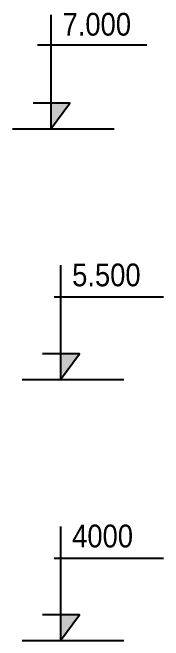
# Model space of a CAD drawing. Header units: inches. Extents: x -246336 to 136055, y -106871 to 69513.
# Drawn here: x -157099 to -156245, y 12287 to 15841 of the extents above; entities that cross this region are included whole.
import ezdxf

# ---------------------------------------------------------------- set-up
doc = ezdxf.new("R2010")
doc.units = ezdxf.units.IN
doc.header["$MEASUREMENT"] = 0
doc.layers.add('XA-TT1', color=7, linetype='Continuous')
doc.styles.add('CH3', font='TVROMAND.shx', dxfattribs={"width": 0.9, "height": 2.5})

msp = doc.modelspace()

# ---------------------------------------------------------------- linework, layer by layer
at = {"layer": 'XA-TT1'}
for p, q in [((-156957.454, 15657.732), (-156338.46, 15657.732)), ((-157098.938, 15183.971), (-156524.158, 15183.971)), ((-156864.002, 14231.575), (-156245.008, 14231.575)), ((-157044.701, 13765.069), (-156469.921, 13765.069)), ((-156864.002, 12753.471), (-156245.008, 12753.471)), ((-157044.701, 12286.965), (-156469.921, 12286.965))]:
    msp.add_line(p, q, dxfattribs=at)
at = {"layer": 'XA-TT1', "flags": 128}
for points in [[(-156881.869, 15829.348), (-156881.869, 15183.971), (-156775.195, 15328.315), (-156983.21, 15328.315)], [(-156827.633, 14410.446), (-156827.633, 13765.069), (-156720.958, 13909.413), (-156928.973, 13909.413)], [(-156827.633, 12932.342), (-156827.633, 12286.965), (-156720.958, 12431.309), (-156928.973, 12431.309)]]:
    msp.add_lwpolyline(points, dxfattribs=at)
at = {"layer": 'XA-TT1'}
for points in [[(-156881.869, 15183.971), (-156775.195, 15328.315), (-156881.869, 15328.315)], [(-156720.958, 13909.413), (-156827.633, 13765.069), (-156827.633, 13909.413)], [(-156720.958, 12431.309), (-156827.633, 12286.965), (-156827.633, 12431.309)]]:
    msp.add_solid(points, dxfattribs=at)

# ---------------------------------------------------------------- texts
at = {"layer": 'XA-TT1', "style": 'CH3', "width": 0.9}
for s, p in [('7.000', (-156815.97, 15710.753)), ('5.500', (-156761.733, 14291.85)), ('4000', (-156761.733, 12813.746))]:
    msp.add_text(s, height=128.7, dxfattribs=at).set_placement(p)

doc.saveas('drawing.dxf')
